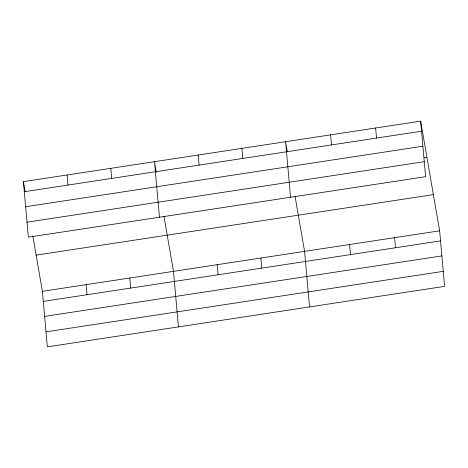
<?xml version="1.0" encoding="UTF-8"?>
<svg xmlns="http://www.w3.org/2000/svg" width="468" height="468" viewBox="0 0 468 468"><rect width="100%" height="100%" fill="white"/><g stroke="black" fill="none" stroke-linecap="round" stroke-linejoin="round"><path stroke-width="0.7" d="M420.656 121.142L425.611 176.688L28.355 237.188L23.4 181.642L420.656 121.142L439.645 230.812L444.6 286.357L47.344 346.858L42.389 291.312L32.772 235.761M24.301 191.716L421.557 131.215M25.641 206.721L422.891 146.221M424.061 157.769L426.921 157.33M27.015 222.183L424.271 161.682M36.124 255.124L433.374 194.624M42.389 291.312L439.645 230.812M43.284 301.386L440.54 240.891M44.624 316.391L441.88 255.897M46.004 331.853L443.26 271.352M287.311 151.644L285.591 141.71L290.546 197.256M295.08 196.548L304.574 251.386L309.535 306.932M156.335 172.318L154.493 161.676L159.453 217.222M163.987 216.514L173.482 271.346L178.437 326.892M23.4 181.642L25.12 191.576M394.618 237.668L395.519 247.747M375.634 127.998L376.529 138.072M349.596 244.53L350.497 254.604M330.613 134.854L331.508 144.928M260.881 258.038L261.776 268.111M241.892 148.368L242.787 158.441M217.181 264.695L218.076 274.769M198.192 155.019L199.093 165.093M129.782 278.004L130.683 288.077M110.799 168.328L111.694 178.402M86.089 284.661L86.984 294.735M67.099 174.985L67.995 185.059"/></g></svg>
